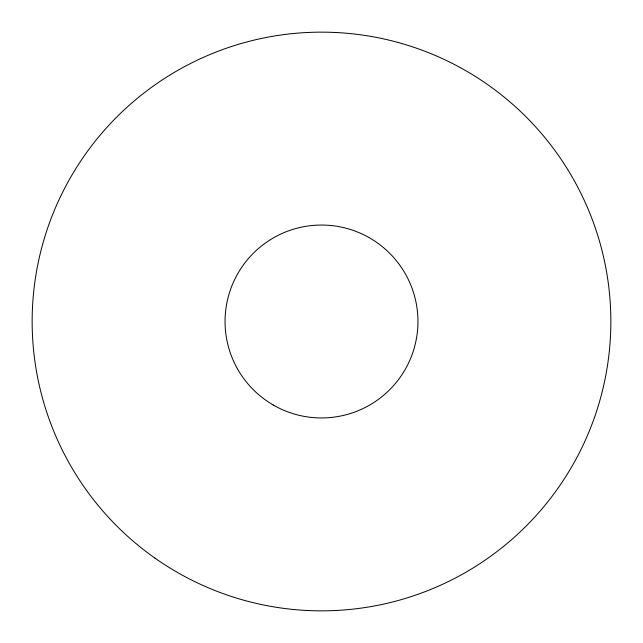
<?xml version="1.0" encoding="UTF-8"?>
<svg xmlns="http://www.w3.org/2000/svg" width="643" height="643" viewBox="0 0 643 643"><rect width="100%" height="100%" fill="white"/><g stroke="black" fill="none" stroke-linecap="round" stroke-linejoin="round"><path stroke-width="0.96" d="M273.275 405.026A96.45 96.45 0 0 0 417.95 321.5A96.45 96.45 0 0 0 273.275 237.974A96.45 96.45 0 0 0 273.275 405.026M154.891 558.068A289.35 289.35 0 0 0 609.677 347.501A289.35 289.35 0 0 0 199.925 58.931A289.35 289.35 0 0 0 154.891 558.068"/></g></svg>
